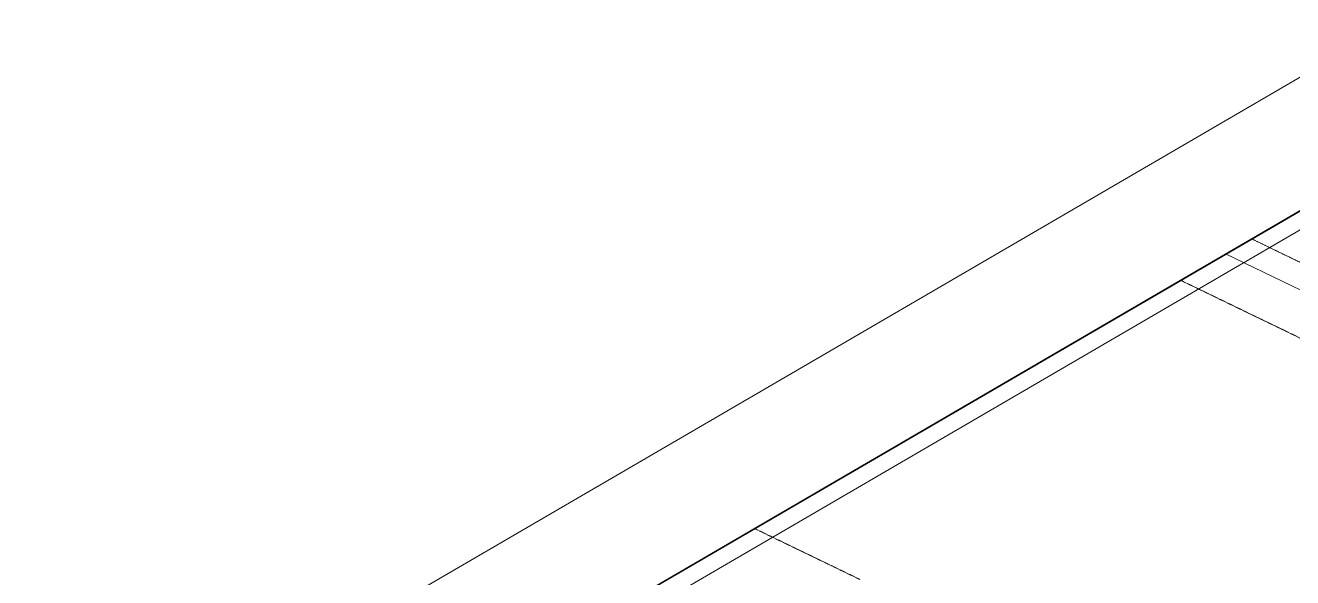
# Model space of a CAD drawing. Header units: inches. Extents: x 27328 to 120839, y -4075 to 4147.
# Drawn here: x 39042 to 43788, y 41 to 2109 of the extents above; entities that cross this region are included whole.
import ezdxf

# ---------------------------------------------------------------- set-up
doc = ezdxf.new("R2010")
doc.units = ezdxf.units.IN
doc.header["$MEASUREMENT"] = 0
doc.linetypes.add('Center 1_4_', pattern=[0.53125, 0.25, -0.09375, 0.09375, -0.09375])
doc.linetypes.add('IMPORT-CENTER2 _2_', pattern=[6.328125, 4.21875, -0.703125, 0.703125, -0.703125])
for name, color, linetype, lineweight in [('A-DETL', 90, 'Continuous', 9), ('C-TOPO', 7, 'Continuous', 9), ('EOP-EX', 125, 'Continuous', 9), ('G-ANNO-SYMB', 111, 'Continuous', 9), ('PROP', 3, 'Center 1_4_', 9)]:
    doc.layers.add(name, color=color, linetype=linetype, lineweight=lineweight)

msp = doc.modelspace()

# ---------------------------------------------------------------- linework, layer by layer
at = {"layer": 'A-DETL', "linetype": 'IMPORT-CENTER2 _2_'}
msp.add_line((43634, 1309.8), (49088.8, -1328.1), dxfattribs=at)
at = {"layer": 'C-TOPO', "lineweight": 25}
msp.add_line((39042.8, -1365), (44148.5, 1608.8), dxfattribs=at)
at = {"layer": 'C-TOPO'}
for p, q in [((43550, 1260.9), (44147.8, 1609.1)), ((39746.9, -954.2), (43550, 1260.9))]:
    msp.add_line(p, q, dxfattribs=at)
at = {"layer": 'EOP-EX'}
msp.add_line((43537, 1253.4), (45532.1, 288.5), dxfattribs=at)
at = {"layer": 'G-ANNO-SYMB'}
for p, q in [((39042.1, -864.7), (44147.8, 2109.1)), ((39042.1, -1437.2), (44147.8, 1536.6))]:
    msp.add_line(p, q, dxfattribs=at)
at = {"layer": 'PROP'}
for p, q in [((43367.8, 1154.8), (45393.6, 175.3)), ((41772.2, 225.4), (42166.9, 34.6))]:
    msp.add_line(p, q, dxfattribs=at)

doc.saveas('drawing.dxf')
